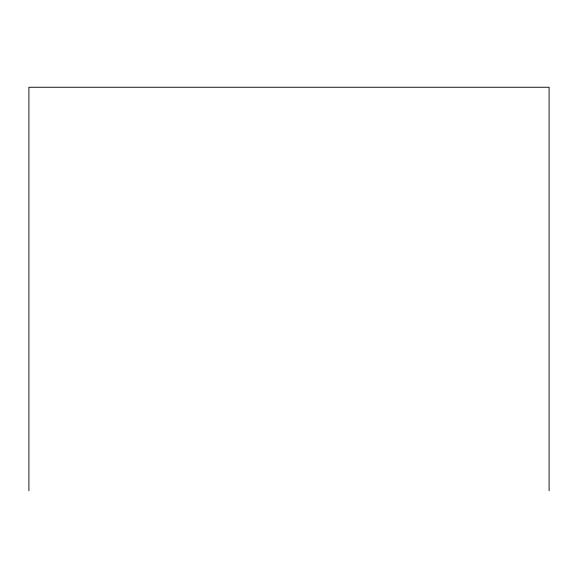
<?xml version="1.0" encoding="UTF-8"?>
<svg xmlns="http://www.w3.org/2000/svg" width="578" height="578" viewBox="0 0 578 578"><rect width="100%" height="100%" fill="white"/><g stroke="black" fill="none" stroke-linecap="round" stroke-linejoin="round"><path stroke-width="0.87" d="M549.1 490.744L549.1 87.256L28.9 87.256L28.9 490.744"/></g></svg>
